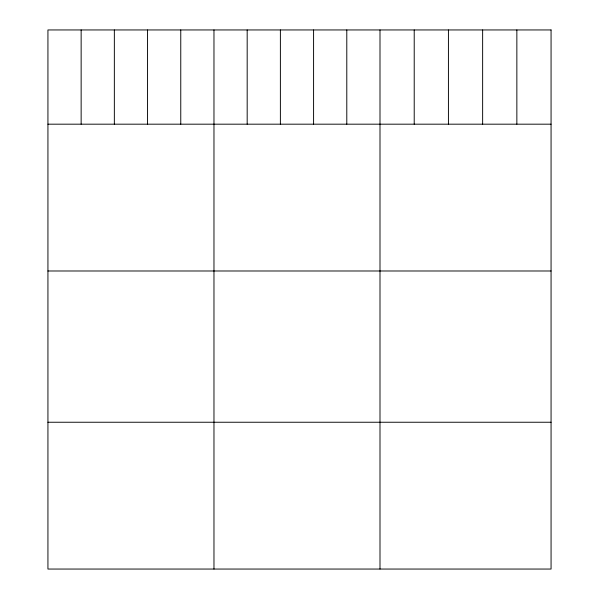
<?xml version="1.0" encoding="UTF-8"?>
<svg xmlns="http://www.w3.org/2000/svg" width="599" height="599" viewBox="0 0 599 599"><rect width="100%" height="100%" fill="white"/><g stroke="black" fill="none" stroke-linecap="round" stroke-linejoin="round"><path stroke-width="0.9" d="M47.935 124.18L551.065 124.18M47.935 270.988L551.065 270.988M47.935 422.243L551.065 422.243M516.855 29.95L516.855 124.18M482.637 29.95L482.637 124.18M448.426 29.95L448.426 124.18M414.216 29.95L414.216 124.18M379.998 29.95L379.998 569.05M346.791 29.95L346.791 124.18M313.584 29.95L313.584 124.18M280.384 29.95L280.384 124.18M247.177 29.95L247.177 124.18M213.97 29.95L213.97 569.05M180.763 29.95L180.763 124.18M147.556 29.95L147.556 124.18M114.349 29.95L114.349 124.18M81.142 29.95L81.142 124.18M551.065 29.95L47.935 29.95L47.935 569.05L551.065 569.05L551.065 29.95"/></g></svg>
